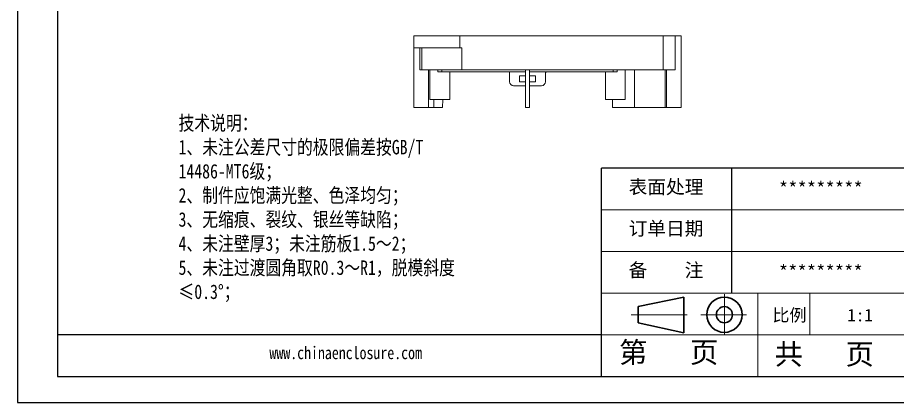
# Model space of a CAD drawing. Header units: inches. Extents: x 3735 to 5010, y 1126 to 1400.
# Drawn here: x 4622.4 to 4842.9, y 1125.7 to 1222.2 of the extents above; entities that cross this region are included whole.
import ezdxf

# ---------------------------------------------------------------- set-up
doc = ezdxf.new("R2010")
doc.units = ezdxf.units.IN
doc.header["$LTSCALE"] = 15
doc.linetypes.add('CENTER2', pattern=[28.575, 19.05, -3.175, 3.175, -3.175])
doc.layers.add('文字', color=81, linetype='Continuous')
for name, color, linetype, lineweight in [('粗实线', 7, 'Continuous', 30), ('细实线', 3, 'Continuous', 9), ('细点划线', 2, 'CENTER2', 9)]:
    doc.layers.add(name, color=color, linetype=linetype, lineweight=lineweight)
doc.styles.get("Standard").update_dxf_attribs({"font": 'txt', "bigfont": 'gbcbig.shx'})
doc.styles.add('宋体', font='', dxfattribs={"width": 0.8, "height": 3.5})
doc.styles.get('宋体').set_extended_font_data('SimSun')

msp = doc.modelspace()

# ---------------------------------------------------------------- linework, layer by layer
for p, q in [((4622.447, 1399.994), (4622.447, 1125.657)), ((4632.487, 1393.462), (4632.487, 1132.188)), ((4622.447, 1252.665), (4622.447, 1125.657)), ((4847.142, 1184.443), (4768.76, 1184.443)), ((4768.76, 1132.188), (4768.76, 1184.443)), ((4801.419, 1153.09), (4801.419, 1184.443)), ((4768.76, 1142.639), (4632.487, 1142.639)), ((4632.487, 1132.188), (5003.906, 1132.188)), ((4622.447, 1125.657), (5010.438, 1125.657)), ((4622.447, 1125.657), (4802.072, 1125.657))]:
    msp.add_line(p, q)
at = {"color": 7, "linetype": 'Continuous', "lineweight": 15}
for p, q in [((4721.744, 1214.636), (4721.744, 1217.636)), ((4733.244, 1217.636), (4721.744, 1217.636)), ((4733.244, 1214.636), (4733.244, 1217.636)), ((4733.244, 1217.636), (4784.244, 1217.636)), ((4784.244, 1209.136), (4784.244, 1217.636)), ((4784.244, 1217.636), (4787.244, 1217.636)), ((4787.244, 1217.636), (4787.244, 1209.136)), ((4787.244, 1217.636), (4788.744, 1217.636)), ((4788.744, 1217.636), (4788.744, 1199.636)), ((4733.244, 1214.636), (4721.744, 1214.636)), ((4721.744, 1199.636), (4721.744, 1214.636)), ((4723.244, 1214.636), (4723.244, 1209.136)), ((4723.744, 1209.136), (4723.744, 1214.636)), ((4733.244, 1214.636), (4733.744, 1214.636)), ((4733.744, 1209.136), (4733.744, 1214.636)), ((4723.744, 1209.136), (4723.244, 1209.136)), ((4733.744, 1209.136), (4723.744, 1209.136)), ((4725.444, 1209.136), (4725.444, 1199.636)), ((4725.744, 1209.136), (4725.744, 1201.636)), ((4727.744, 1209.136), (4727.744, 1208.636)), ((4727.744, 1208.636), (4728.744, 1208.636)), ((4728.744, 1209.136), (4728.744, 1208.636)), ((4749.744, 1208.636), (4728.744, 1208.636)), ((4730.744, 1201.636), (4730.744, 1208.636)), ((4784.244, 1209.136), (4733.744, 1209.136)), ((4749.744, 1199.636), (4749.744, 1209.136)), ((4750.744, 1199.636), (4750.744, 1209.136)), ((4771.744, 1208.636), (4750.744, 1208.636)), ((4769.744, 1208.636), (4769.744, 1201.636)), ((4771.744, 1209.136), (4771.744, 1208.636)), ((4771.744, 1208.636), (4772.744, 1208.636)), ((4772.744, 1209.136), (4772.744, 1208.636)), ((4774.744, 1201.636), (4774.744, 1209.136)), ((4777.044, 1209.136), (4777.044, 1199.636)), ((4784.244, 1209.136), (4787.244, 1209.136)), ((4785.044, 1209.136), (4785.044, 1199.636)), ((4745.744, 1206.136), (4745.744, 1208.136)), ((4748.244, 1207.636), (4749.744, 1207.636)), ((4748.244, 1206.136), (4748.244, 1207.636)), ((4749.744, 1206.136), (4748.244, 1206.136)), ((4750.744, 1207.636), (4752.244, 1207.636)), ((4752.244, 1206.136), (4750.744, 1206.136)), ((4752.244, 1207.636), (4752.244, 1206.136)), ((4754.744, 1206.136), (4754.744, 1208.136)), ((4749.744, 1205.136), (4746.744, 1205.136)), ((4753.744, 1205.136), (4750.744, 1205.136)), ((4721.744, 1199.636), (4725.444, 1199.636)), ((4725.444, 1199.636), (4726.744, 1199.636)), ((4730.744, 1201.636), (4725.744, 1201.636)), ((4726.744, 1199.636), (4728.912, 1199.636)), ((4728.982, 1201.636), (4728.912, 1199.636)), ((4750.744, 1199.636), (4749.744, 1199.636)), ((4774.744, 1201.636), (4769.744, 1201.636)), ((4771.506, 1201.636), (4771.575, 1199.636)), ((4771.575, 1199.636), (4777.044, 1199.636)), ((4777.044, 1199.636), (4784.744, 1199.636)), ((4784.744, 1199.636), (4785.044, 1199.636)), ((4785.044, 1199.636), (4788.744, 1199.636))]:
    msp.add_line(p, q, dxfattribs=at)
at = {"color": 8, "linetype": 'Continuous', "lineweight": 15}
for p, q in [((4784.744, 1209.136), (4784.744, 1199.636)), ((4726.744, 1201.636), (4726.744, 1199.636))]:
    msp.add_line(p, q, dxfattribs=at)
at = {"color": 7, "linetype": 'Continuous', "lineweight": 15}
for centre, start, end in [((4744.744, 1208.136), 0, 30), ((4755.744, 1208.136), 150, 180), ((4746.744, 1206.136), 180, 270), ((4753.744, 1206.136), 270, 0)]:
    msp.add_arc(centre, 1, start, end, dxfattribs=at)
at = {"layer": '粗实线', "color": 7}
for p, q in [((4789.415, 1152.113), (4777.996, 1149.692)), ((4789.415, 1152.113), (4789.415, 1143.163)), ((4777.996, 1149.692), (4777.996, 1145.654)), ((4777.996, 1145.654), (4789.415, 1143.163))]:
    msp.add_line(p, q, dxfattribs=at)
for radius in [4.44, 2.019]:
    msp.add_circle((4799.578, 1147.673), radius, dxfattribs=at)
at = {"layer": '细实线', "color": 7}
for p, q in [((4847.142, 1173.992), (4768.76, 1173.992)), ((4847.142, 1163.541), (4768.76, 1163.541)), ((5003.906, 1153.09), (4768.76, 1153.09)), ((4807.951, 1153.09), (4807.951, 1132.188)), ((4821.015, 1153.09), (4821.015, 1142.639)), ((4847.142, 1142.639), (4768.76, 1142.639))]:
    msp.add_line(p, q, dxfattribs=at)
at = {"layer": '细点划线', "color": 7}
for p, q in [((4799.578, 1152.784), (4799.578, 1142.639)), ((4776.175, 1147.673), (4790.29, 1147.673)), ((4793.641, 1147.673), (4805.115, 1147.673))]:
    msp.add_line(p, q, dxfattribs=at)

# ---------------------------------------------------------------- texts
at = {"char_height": 3.43697, "width": 1953.40273, "attachment_point": 1}
for s, insert in [('{\\fSimHei|b0|i0|c134|p49;表面处理}', (4775.576, 1181.477)), ('{\\fSimHei|b0|i0|c134|p49;*********}', (4813.22, 1181.035)), ('{\\fSimHei|b0|i0|c134|p49;订单日期}', (4775.576, 1171.026)), ('{\\fSimHei|b0|i0|c134|p49;备    注}', (4775.576, 1160.575)), ('{\\fSimHei|b0|i0|c134|p49;*********}', (4813.22, 1160.133))]:
    msp.add_mtext(s, dxfattribs=dict(at, insert=insert))
at = {"layer": '文字', "color": 0, "attachment_point": 1, "style": '宋体'}
for s, insert, char_height, width in [('{\\H1.111x;技术说明：\\P1、未注公差尺寸的极限偏差按GB/T 14486-MT6级；\\P2、制件应饱满光整、色泽均匀；\\P3、无缩痕、裂纹、银丝等缺陷；\\P4、未注壁厚3；未注筋板1.5～2；\\P5、未注过渡圆角取R0.3～R1，脱模斜度≤0.3%%D；}', (4662.777, 1197.586), 3.26592, 73.5629), ('www.chinaenclosure.com', (4685.556, 1139.713), 3.19334, 56.10399)]:
    msp.add_mtext(s, dxfattribs=dict(at, insert=insert, char_height=char_height, width=width))
at = {"layer": '细实线', "color": 7, "attachment_point": 1}
for s, insert, char_height, width in [('{\\fSimSun|b0|i0|c134|p54;比例}', (4811.609, 1149.132), 3.13528, 13.76292), ('{\\fSimSun|b0|i0|c134|p54;1:1}', (4830.388, 1149.132), 3.13528, 13.76292), ('{\\fSimSun|b0|i0|c134|p54;第   页}', (4773.157, 1140.843), 5.22547, 39.19104), ('{\\fSimSun|b0|i0|c134|p54; 共   页}', (4808.591, 1140.399), 5.22547, 39.19104)]:
    msp.add_mtext(s, dxfattribs=dict(at, insert=insert, char_height=char_height, width=width))

doc.saveas('drawing.dxf')
